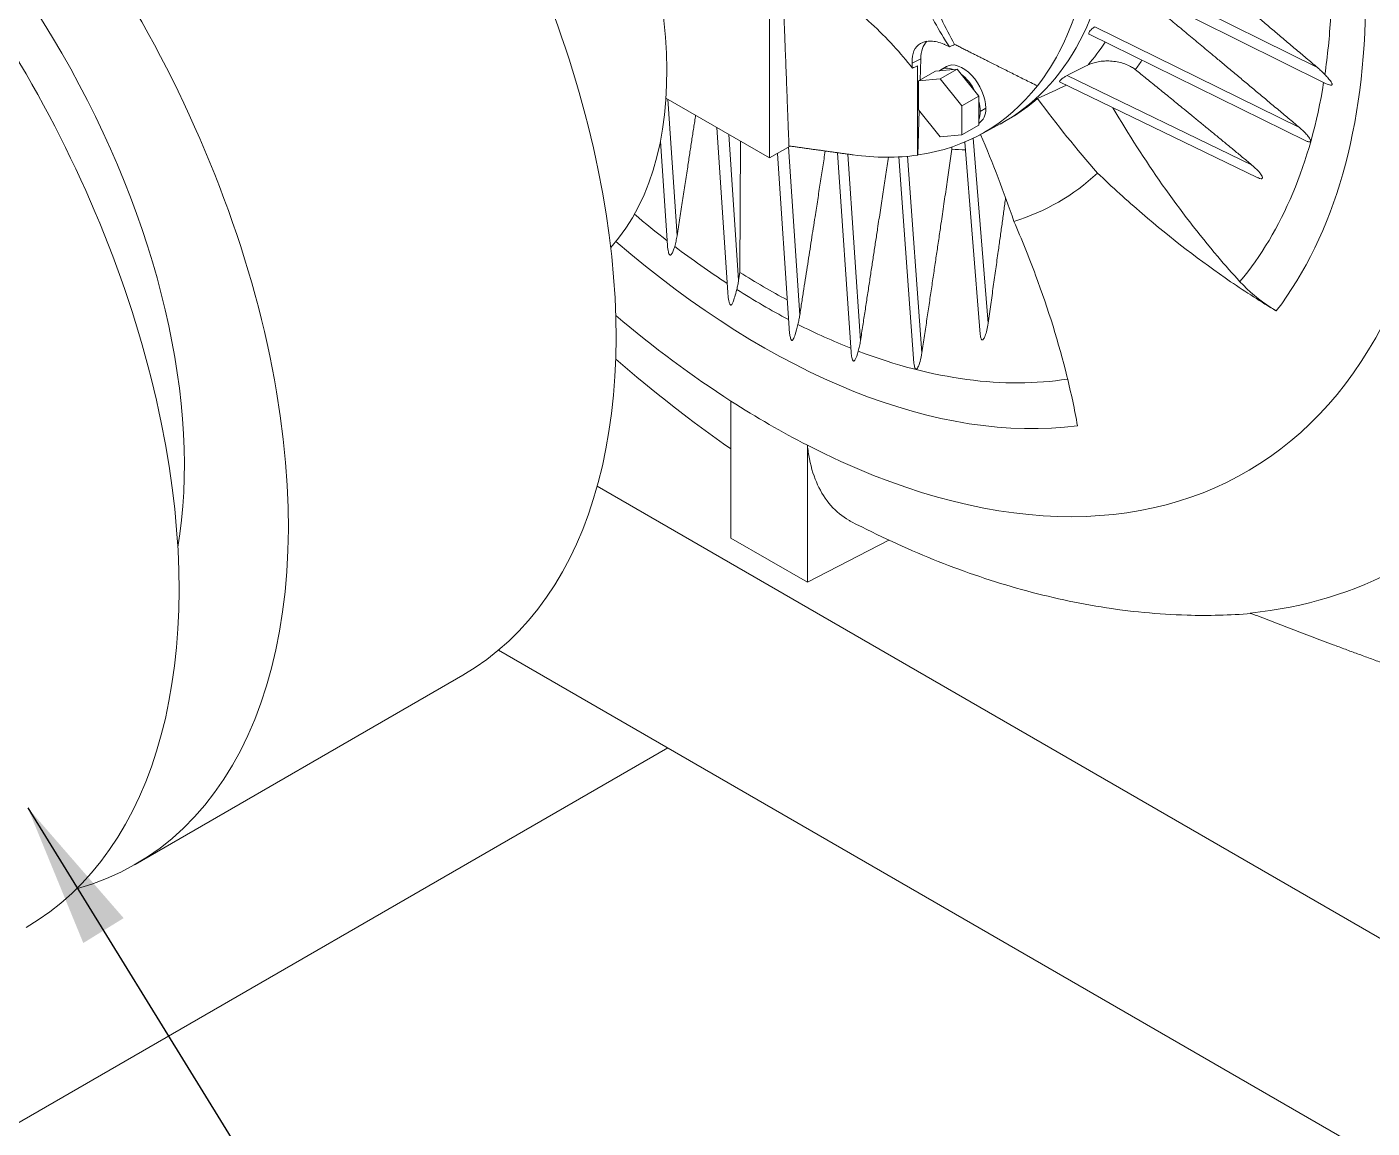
# Model space of a CAD drawing. Header units: millimetres. Extents: x -2122 to 22797, y 3569 to 89276.
# Drawn here: x 10057.3 to 10430.5, y 79980.8 to 80286.1 of the extents above; entities that cross this region are included whole.
import ezdxf

# ---------------------------------------------------------------- set-up
doc = ezdxf.new("R2010")
doc.units = ezdxf.units.MM
doc.header["$LTSCALE"] = 20
doc.layers.add('IA-TEXT', color=2, linetype='Continuous')
doc.layers.add('IA-TRAZ', color=8, linetype='Continuous', lineweight=5)
doc.styles.add('ING-AMB', font='romans.shx', dxfattribs={"width": 0.75, "oblique": 15})
doc.dimstyles.new('ING-AMB 16', dxfattribs={"dimscale": 16, "dimtxt": 3, "dimasz": 2.5, "dimexe": 1, "dimexo": 1, "dimgap": 1, "dimtad": 1, "dimdec": 0, "dimzin": 0, "dimdsep": 46, "dimtxsty": 'ING-AMB', "dimcen": 0.1, "dimclrd": 7, "dimclre": 7, "dimclrt": 2, "dimadec": 0, "dimazin": 0, "dimtfac": 1, "dimtdec": 0, "dimtmove": 0, "dimatfit": 0, "dimfxl": 1.25, "dimtfill": 1, "dimtolj": 1, "dimtzin": 0, "dimarcsym": 1})

# ---------------------------------------------------------------- blocks, each defined once
blk = doc.blocks.new('A$C6cb7b9ed')
at = {"color": 0, "linetype": 'Continuous', "lineweight": 0, "extrusion": (2.77556e-16, 0.816497, 0.57735)}
for p, q in [((1793.57, 4336.98), (1793.57, 4283.36)), ((1945.57, 4308.4), (1889.5, 4336.2)), ((1947.82, 4304.03), (1888.12, 4333.63)), ((1942.32, 4288.14), (1882.19, 4317.67)), ((1940.56, 4291.79), (1883.77, 4319.69)), ((1835.49, 4310.87), (1833.1, 4309.63)), ((1835.49, 4310.87), (1835.31, 4304.96)), ((1834.87, 4304.71), (1839.61, 4307.44)), ((1839.61, 4307.44), (1840.71, 4307.54)), ((1840.71, 4307.54), (1844.51, 4307.88)), ((1840.88, 4305.25), (1845.62, 4307.98)), ((1841.09, 4307.81), (1842.65, 4308.7)), ((1844.51, 4307.88), (1845.62, 4307.98)), ((1845.62, 4307.98), (1846.72, 4306.61)), ((1846.72, 4306.61), (1850.53, 4301.88)), ((1834.87, 4304.71), (1840.88, 4305.25)), ((1834.87, 4296.7), (1834.87, 4304.71)), ((1840.88, 4305.25), (1846.89, 4297.77)), ((1867.84, 4303.33), (1867.88, 4303.35)), ((1928.85, 4277.94), (1873.99, 4304.44)), ((1927.28, 4281.48), (1876.08, 4306.21)), ((1793.57, 4283.36), (1764.82, 4299.96)), ((1767.9, 4261.76), (1765.3, 4299.68)), ((1846.89, 4297.77), (1851.63, 4300.5)), ((1850.53, 4301.88), (1851.63, 4300.5)), ((1851.63, 4300.5), (1851.63, 4299.03)), ((1851.63, 4299.03), (1851.63, 4293.96)), ((1835.05, 4296.48), (1834.67, 4284.18)), ((1840.88, 4289.22), (1834.87, 4296.7)), ((1846.89, 4297.77), (1846.89, 4289.76)), ((1852.02, 4296.27), (1853.57, 4297.17)), ((1781.99, 4246.02), (1778.94, 4291.81)), ((1846.89, 4289.76), (1851.63, 4292.49)), ((1851.63, 4293.96), (1851.63, 4292.49)), ((1851.63, 4292.99), (1851.7, 4293.03)), ((1851.8, 4289.71), (1857.52, 4292.77)), ((1765.26, 4259.08), (1763.28, 4288.01)), ((1784.99, 4249.45), (1782.3, 4289.87)), ((1785.53, 4288), (1785.33, 4251.63)), ((1846.89, 4289.76), (1840.88, 4289.22)), ((1852.01, 4234.5), (1847.72, 4287.76)), ((1854.18, 4237.54), (1850.05, 4288.82)), ((1799.25, 4286.64), (1793.57, 4283.36)), ((1798.96, 4236.15), (1795.74, 4284.62)), ((1801.95, 4239.77), (1798.85, 4286.41)), ((1816.18, 4229.48), (1812.4, 4284.81)), ((1818.79, 4232.68), (1815.25, 4284.42)), ((1834.67, 4284.18), (1834.63, 4284.16)), ((1833.62, 4226.49), (1829.46, 4283.65)), ((1835.83, 4229.35), (1831.87, 4283.83)), ((1784.99, 4249.45), (1785.33, 4251.63)), ((1782.85, 4177.93), (1782.85, 4215.94)), ((1804.07, 4203.7), (1804.07, 4165.69)), ((1745.77, 4192.36), (2224.94, 3915.72)), ((1804.07, 4165.69), (1782.85, 4177.93)), ((1826.65, 4177.39), (1804.07, 4165.69)), ((2224.94, 3854.48), (1718.41, 4146.92)), ((1617.61, 4087.5), (1708.52, 4139.99)), ((1765.32, 4119.84), (1082.21, 3725.44))]:
    blk.add_line(p, q, dxfattribs=at)
at = {"color": 0, "linetype": 'Continuous', "lineweight": 0, "extrusion": (6.4674e-17, 1.65537e-16, -1)}
blk.add_ellipse((1606.02, 4317.52), major_axis=(-102.5, 177.54), ratio=0.57735, start_param=0, end_param=3.141593, dxfattribs=at)
at = {"color": 0, "linetype": 'Continuous', "lineweight": 0, "extrusion": (1.60822e-16, 2.21048e-16, -1)}
blk.add_ellipse((1676.73, 4358.35), major_axis=(-62.46, 108.18), ratio=0.57735, start_param=0.182797, end_param=2.958796, dxfattribs=at)
at = {"color": 0, "linetype": 'Continuous', "lineweight": 0, "extrusion": (-7.95482e-17, 8.22703e-17, -1)}
blk.add_ellipse((1515.11, 4265.03), major_axis=(-102.5, 177.54), ratio=0.57735, start_param=-0.148371, end_param=3.289964, dxfattribs=at)
at = {"color": 0, "linetype": 'Continuous', "lineweight": 0, "extrusion": (-5.55112e-17, 9.61481e-17, -1)}
blk.add_ellipse((1484.8, 4247.54), major_axis=(-102.5, 177.54), ratio=0.57735, start_param=0, end_param=3.141593, dxfattribs=at)
at = {"color": 0, "linetype": 'Continuous', "lineweight": 0, "extrusion": (5.35184e-17, 3.51393e-16, -1)}
blk.add_ellipse((1515.11, 4265.03), major_axis=(82.12, -142.23), ratio=0.57735, start_param=-2.533293, end_param=-0.608299, dxfattribs=at)
at = {"color": 0, "linetype": 'Continuous', "lineweight": 0}
for centre, major_axis, ratio, start_param, end_param in [((1779.64, 4417.76), (73.5, -127.31), 0.57735, 0.227921, 0.785398), ((1785.29, 4421.02), (73.6, -127.49), 0.57735, -0.018517, 0.717415), ((1791.38, 4424.54), (118.44, -205.14), 0.57735, 0.234871, 0.785398), ((1791.7, 4424.72), (-111.59, 193.28), 0.57735, -2.511738, -2.418481), ((1793.46, 4425.74), (132.44, -229.39), 0.57735, -0.728737, 0.785398), ((1844.67, 4305.2), (-6.5, 11.26), 0.57735, 0.161986, 0.750492), ((3230.29, 5177.88), (2170.61, -31.55), 0.52587, -2.257044, -2.256211), ((5799.56, 1850.18), (-6071.38, 88.26), 0.52587, -0.853801, -0.853488), ((1794.6, 4426.4), (74.08, -128.3), 0.57735, 0.199688, 0.287545), ((1799.68, 4429.33), (78.74, -136.38), 0.57735, 0.242488, 0.275537), ((1772.53, 4360.1), (-1371.3, -624.71), 0.062705, 1.611815, 1.617696), ((1791.7, 4424.72), (111.59, -193.28), 0.57735, 0.209413, 0.616674), ((1786.71, 4421.84), (73.59, -127.46), 0.57735, 0.002594, 0.109648), ((1946.36, 4390.12), (99.87, -172.98), 0.57735, -1.374315, -1.238393), ((1734.36, 4267.72), (-99.87, 172.98), 0.57735, -1.903199, -1.770827), ((1779.64, 4417.76), (73.5, -127.31), 0.57735, -0.420296, -0.227921), ((1799.68, 4429.33), (78.74, -136.38), 0.57735, -0.374801, -0.33756), ((1791.7, 4424.72), (111.59, -193.28), 0.57735, -1.012991, -0.954306), ((1791.38, 4424.54), (118.44, -205.14), 0.57735, -1.029219, -0.234871), ((1791.7, 4424.72), (111.59, -193.28), 0.57735, -0.940941, -0.848029), ((1791.7, 4424.72), (111.59, -193.28), 0.57735, -0.831218, -0.740364), ((1793.46, 4425.74), (132.44, -229.39), 0.57735, -1.01469, -0.842059), ((1791.7, 4424.72), (111.59, -193.28), 0.57735, -0.723596, -0.630098), ((1791.7, 4424.72), (111.59, -193.28), 0.57735, -0.616804, -0.219952), ((1793.46, 4425.74), (132.44, -229.39), 0.57735, -0.842059, -0.728737), ((1816.05, 4438.78), (154.6, -267.77), 0.57735, -0.253808, -0.014662)]:
    blk.add_ellipse(centre, major_axis=major_axis, ratio=ratio, start_param=start_param, end_param=end_param, dxfattribs=at)
at = {"color": 0, "linetype": 'Continuous', "lineweight": 0, "extrusion": (-1.83289e-16, 1.25335e-16, -1)}
blk.add_ellipse((3444.39, 5301.49), major_axis=(1225.34, 1791.94), ratio=0.586302, start_param=-2.492489, end_param=-2.491656, dxfattribs=at)
at = {"color": 0, "linetype": 'Continuous', "lineweight": 0, "extrusion": (-1.35111e-16, 2.94136e-16, -1)}
blk.add_ellipse((1344.75, -721.81), major_axis=(3427.4, 5012.22), ratio=0.586302, start_param=-0.75362, end_param=-0.753307, dxfattribs=at)
at = {"color": 0, "linetype": 'Continuous', "lineweight": 0, "extrusion": (-2.77556e-17, 4.80741e-17, -1)}
blk.add_ellipse((1845.62, 4299.97), major_axis=(-4.53, 7.84), ratio=0.57735, start_param=-0.088627, end_param=0.612225, dxfattribs=at)
at = {"color": 0, "linetype": 'Continuous', "lineweight": 0, "extrusion": (1.88578e-16, 1.72974e-16, -1)}
blk.add_ellipse((1847.17, 4300.87), major_axis=(-4.53, 7.84), ratio=0.57735, start_param=0, end_param=2.356194, dxfattribs=at)
at = {"color": 0, "linetype": 'Continuous', "lineweight": 0, "extrusion": (1.49667e-16, 4.06904e-16, -1)}
blk.add_ellipse((1845.62, 4299.97), major_axis=(4.52, -7.84), ratio=0.57735, start_param=-2.183022, end_param=-1.48217, dxfattribs=at)
at = {"color": 0, "linetype": 'Continuous', "lineweight": 0, "extrusion": (6.92074e-17, 5.01648e-18, -1)}
blk.add_ellipse((-998.18, 6693.17), major_axis=(-4900.82, -355.23), ratio=0.629927, start_param=-2.15259, end_param=-2.151128, dxfattribs=at)
at = {"color": 0, "linetype": 'Continuous', "lineweight": 0, "extrusion": (1.12748e-16, 1.93293e-16, -1)}
blk.add_ellipse((1779.67, 4417.78), major_axis=(73.5, -127.31), ratio=0.57735, start_param=-0.227906, end_param=0.227906, dxfattribs=at)
at = {"color": 0, "linetype": 'Continuous', "lineweight": 0, "extrusion": (1.57104e-16, 2.83e-16, -1)}
for centre, major_axis, start_param, end_param in [((1845.62, 4299.97), (4.52, -7.84), -1.135824, -0.785398), ((1792.37, 4425.11), (-108.84, 188.51), -2.39567, -2.310449)]:
    blk.add_ellipse(centre, major_axis=major_axis, ratio=0.57735, start_param=start_param, end_param=end_param, dxfattribs=at)
at = {"color": 0, "linetype": 'Continuous', "lineweight": 0, "extrusion": (2.12615e-16, 1.86852e-16, -1)}
blk.add_ellipse((1845.62, 4299.97), major_axis=(4.52, -7.84), ratio=0.57735, start_param=-0.785398, end_param=-0.434972, dxfattribs=at)
at = {"color": 0, "linetype": 'Continuous', "lineweight": 0, "extrusion": (-1.31341e-16, 1.16467e-16, -1)}
blk.add_ellipse((1847.17, 4300.87), major_axis=(4.52, -7.84), ratio=0.57735, start_param=-0.785398, end_param=0, dxfattribs=at)
at = {"color": 0, "linetype": 'Continuous', "lineweight": 0, "extrusion": (1.36785e-16, 2.0717e-16, -1)}
blk.add_ellipse((1786.71, 4421.84), major_axis=(87.01, -150.71), ratio=0.57735, start_param=-0.133683, end_param=0.133683, dxfattribs=at)
at = {"color": 0, "linetype": 'Continuous', "lineweight": 0}
for points, knots in [([(1830.71, 4345.13), (1830.83, 4344.4), (1830.96, 4343.66), (1831.57, 4340.53), (1832.19, 4338.15), (1833.67, 4333.51), (1834.58, 4331.06), (1836.73, 4326.07), (1837.97, 4323.53), (1840.62, 4318.7), (1842.01, 4316.41), (1843.47, 4314.19)], [8.690281, 8.690281, 8.690281, 8.690281, 8.940806, 8.940806, 9.750513, 9.750513, 10.568728, 10.568728, 11.386943, 11.386943, 12.141984, 12.141984, 12.141984, 12.141984]), ([(1834.34, 4343.44), (1834.69, 4341.34), (1835.14, 4339.24), (1836.29, 4334.8), (1837.07, 4332.28), (1838.93, 4327.14), (1840.02, 4324.51), (1842.36, 4319.52), (1843.59, 4317.13), (1844.91, 4314.83)], [9.039664, 9.039664, 9.039664, 9.039664, 9.73294, 9.73294, 10.544635, 10.544635, 11.35633, 11.35633, 12.107307, 12.107307, 12.107307, 12.107307]), ([(1833.18, 4308.25), (1831.52, 4310.36), (1829.76, 4312.43), (1825.96, 4316.59), (1823.9, 4318.66), (1819.76, 4322.5), (1817.67, 4324.27), (1813.64, 4327.44), (1811.53, 4328.96), (1808.1, 4331.2), (1806.81, 4331.99), (1805.53, 4332.74)], [0.881389, 0.881389, 0.881389, 0.881389, 1.63643, 1.63643, 2.454645, 2.454645, 3.27286, 3.27286, 4.082567, 4.082567, 4.559421, 4.559421, 4.559421, 4.559421]), ([(1883.77, 4319.69), (1883.66, 4319.63), (1883.54, 4319.55), (1883.27, 4319.37), (1883.12, 4319.26), (1882.82, 4318.99), (1882.67, 4318.84), (1882.4, 4318.53), (1882.29, 4318.38), (1882.14, 4318.1), (1882.09, 4317.98), (1882.08, 4317.8), (1882.11, 4317.73), (1882.17, 4317.68), (1882.18, 4317.68), (1882.19, 4317.67)], [0, 0, 0, 0, 0.0435568, 0.0435568, 0.0990653, 0.0990653, 0.1659121, 0.1659121, 0.2351603, 0.2351603, 0.3034558, 0.3034558, 0.3624167, 0.3624167, 0.3714435, 0.3714435, 0.3714435, 0.3714435]), ([(1833.1, 4309.63), (1833.09, 4309.7), (1833.09, 4309.77), (1833.04, 4311), (1833.22, 4312.12), (1834.04, 4313.96), (1834.69, 4314.67), (1836.23, 4315.55), (1837.22, 4315.79), (1839.45, 4315.72), (1840.69, 4315.41), (1841.94, 4314.88), (1842.01, 4314.85), (1842.08, 4314.81)], [-2.798379, -2.798379, -2.798379, -2.798379, -2.771358, -2.771358, -2.310356, -2.310356, -1.849353, -1.849353, -1.38835, -1.38835, -0.927348, -0.927348, -0.900327, -0.900327, -0.900327, -0.900327]), ([(1895.02, 4307.86), (1894.7, 4308.12), (1894.34, 4308.36), (1893.56, 4308.82), (1893.05, 4309.07), (1891.97, 4309.5), (1891.39, 4309.68), (1890.31, 4309.94), (1889.71, 4310.06), (1888.48, 4310.21), (1887.85, 4310.25), (1886.74, 4310.25), (1886.16, 4310.23), (1885.01, 4310.1), (1884.44, 4309.99), (1883.49, 4309.75), (1883.01, 4309.61), (1882.33, 4309.33), (1882.11, 4309.23), (1881.89, 4309.13)], [1.113423, 1.113423, 1.113423, 1.113423, 1.262787, 1.262787, 1.444831, 1.444831, 1.626874, 1.626874, 1.801977, 1.801977, 1.97708, 1.97708, 2.136367, 2.136367, 2.295655, 2.295655, 2.43743, 2.43743, 2.511224, 2.511224, 2.511224, 2.511224]), ([(1947.61, 4306.48), (1947.28, 4306.83), (1946.93, 4307.17), (1946.26, 4307.81), (1945.91, 4308.11), (1945.57, 4308.4)], [-0.3527979, -0.3527979, -0.3527979, -0.3527979, -0.1767377, -0.1767377, 0, 0, 0, 0]), ([(1947.82, 4304.03), (1948.35, 4303.77), (1948.82, 4303.6), (1949.27, 4303.53), (1949.39, 4303.53), (1949.53, 4303.57), (1949.57, 4303.59), (1949.62, 4303.65), (1949.63, 4303.68), (1949.65, 4303.74), (1949.65, 4303.77), (1949.64, 4303.85), (1949.63, 4303.89), (1949.6, 4303.99), (1949.57, 4304.06), (1949.47, 4304.24), (1949.39, 4304.37), (1949.11, 4304.77), (1948.83, 4305.11), (1948.22, 4305.81), (1947.9, 4306.16), (1947.61, 4306.48)], [0.096674, 0.096674, 0.096674, 0.096674, 0.385459, 0.385459, 0.489763, 0.489763, 0.535178, 0.535178, 0.564876, 0.564876, 0.588345, 0.588345, 0.61296, 0.61296, 0.650594, 0.650594, 0.731892, 0.731892, 0.941601, 0.941601, 1.143048, 1.143048, 1.143048, 1.143048]), ([(1876.08, 4306.21), (1875.98, 4306.16), (1875.87, 4306.1), (1875.63, 4305.96), (1875.49, 4305.87), (1875.14, 4305.64), (1874.93, 4305.5), (1874.55, 4305.2), (1874.38, 4305.05), (1874.12, 4304.78), (1874.03, 4304.67), (1873.95, 4304.52), (1873.94, 4304.47), (1873.99, 4304.44), (1873.99, 4304.44), (1873.99, 4304.44)], [0, 0, 0, 0, 0.038261, 0.038261, 0.0869695, 0.0869695, 0.1644445, 0.1644445, 0.2497114, 0.2497114, 0.3314216, 0.3314216, 0.39639, 0.39639, 0.4003433, 0.4003433, 0.4003433, 0.4003433]), ([(1888.83, 4297.27), (1893.13, 4289.92), (1897.73, 4282.75), (1907.5, 4268.84), (1912.68, 4262.13), (1919.95, 4253.59), (1922, 4251.28), (1924.05, 4249.05)], [-18.269155, -18.269155, -18.269155, -18.269155, -15.753125, -15.753125, -13.126105, -13.126105, -12.098383, -12.098383, -12.098383, -12.098383]), ([(1942.32, 4288.14), (1942.61, 4287.99), (1942.86, 4287.9), (1943.19, 4287.82), (1943.33, 4287.8), (1943.49, 4287.84), (1943.54, 4287.86), (1943.6, 4287.93), (1943.62, 4287.96), (1943.64, 4288.04), (1943.64, 4288.08), (1943.64, 4288.17), (1943.63, 4288.22), (1943.6, 4288.34), (1943.57, 4288.41), (1943.48, 4288.61), (1943.41, 4288.74), (1943.13, 4289.19), (1942.86, 4289.52), (1942.11, 4290.39), (1941.37, 4291.11), (1940.56, 4291.79)], [-0.9254306, -0.9254306, -0.9254306, -0.9254306, -0.8001138, -0.8001138, -0.7228067, -0.7228067, -0.6893361, -0.6893361, -0.667435, -0.667435, -0.6504786, -0.6504786, -0.6331614, -0.6331614, -0.6081065, -0.6081065, -0.5581762, -0.5581762, -0.4164356, -0.4164356, 0, 0, 0, 0]), ([(1928.85, 4277.94), (1928.96, 4277.89), (1929.06, 4277.84), (1929.36, 4277.72), (1929.66, 4277.61), (1929.99, 4277.6), (1930.08, 4277.61), (1930.19, 4277.67), (1930.22, 4277.7), (1930.26, 4277.77), (1930.27, 4277.81), (1930.28, 4277.89), (1930.28, 4277.94), (1930.27, 4278.04), (1930.25, 4278.09), (1930.2, 4278.24), (1930.16, 4278.34), (1930.01, 4278.62), (1929.88, 4278.82), (1929.58, 4279.22), (1929.38, 4279.46), (1928.67, 4280.25), (1928, 4280.88), (1927.28, 4281.48)], [-1.051737, -1.051737, -1.051737, -1.051737, -0.971197, -0.971197, -0.793161, -0.793161, -0.731802, -0.731802, -0.698645, -0.698645, -0.67686, -0.67686, -0.6574, -0.6574, -0.633993, -0.633993, -0.594334, -0.594334, -0.503077, -0.503077, -0.370655, -0.370655, 0, 0, 0, 0]), ([(1934.13, 4240.94), (1929.94, 4243.45), (1925.71, 4246.15), (1913.24, 4254.68), (1904.98, 4261.03), (1892.74, 4271.54), (1888.6, 4275.29), (1884.54, 4279.17)], [-16.425572, -16.425572, -16.425572, -16.425572, -14.839465, -14.839465, -11.76088, -11.76088, -10.153525, -10.153525, -10.153525, -10.153525]), ([(1861.35, 4265.78), (1863.51, 4260.81), (1865.52, 4255.82), (1870.9, 4241.35), (1873.81, 4231.91), (1877.21, 4218.15), (1878.19, 4213.57), (1879, 4209.12)], [-98.866747, -98.866747, -98.866747, -98.866747, -97.259392, -97.259392, -94.180807, -94.180807, -92.594699, -92.594699, -92.594699, -92.594699]), ([(1767.25, 4258.81), (1767.39, 4259.27), (1767.51, 4259.76), (1767.73, 4260.74), (1767.82, 4261.25), (1767.9, 4261.76)], [-0.3527979, -0.3527979, -0.3527979, -0.3527979, -0.1767377, -0.1767377, 0, 0, 0, 0]), ([(1765.26, 4259.08), (1765.3, 4258.41), (1765.38, 4257.82), (1765.53, 4257.17), (1765.59, 4256.97), (1765.69, 4256.73), (1765.73, 4256.65), (1765.8, 4256.54), (1765.84, 4256.5), (1765.9, 4256.45), (1765.93, 4256.43), (1765.99, 4256.41), (1766.02, 4256.41), (1766.09, 4256.41), (1766.13, 4256.43), (1766.25, 4256.51), (1766.32, 4256.59), (1766.52, 4256.88), (1766.68, 4257.2), (1766.98, 4257.97), (1767.12, 4258.39), (1767.25, 4258.81)], [0.1452759, 0.1452759, 0.1452759, 0.1452759, 0.385459, 0.385459, 0.4897626, 0.4897626, 0.5351782, 0.5351782, 0.5648758, 0.5648758, 0.5883452, 0.5883452, 0.6129598, 0.6129598, 0.6505942, 0.6505942, 0.7318918, 0.7318918, 0.9416009, 0.9416009, 1.1430475, 1.1430475, 1.1430475, 1.1430475]), ([(1781.99, 4246.02), (1782.01, 4245.73), (1782.03, 4245.46), (1782.13, 4244.48), (1782.24, 4243.84), (1782.41, 4243.2), (1782.47, 4243.03), (1782.56, 4242.82), (1782.59, 4242.76), (1782.65, 4242.67), (1782.68, 4242.64), (1782.73, 4242.6), (1782.75, 4242.58), (1782.8, 4242.56), (1782.82, 4242.56), (1782.88, 4242.56), (1782.91, 4242.57), (1782.99, 4242.62), (1783.04, 4242.67), (1783.22, 4242.91), (1783.34, 4243.19), (1783.73, 4244.15), (1784.09, 4245.38), (1784.47, 4246.86)], [0.287192, 0.287192, 0.287192, 0.287192, 0.399824, 0.399824, 0.710501, 0.710501, 0.823837, 0.823837, 0.872543, 0.872543, 0.900967, 0.900967, 0.925929, 0.925929, 0.951281, 0.951281, 0.988697, 0.988697, 1.063864, 1.063864, 1.275185, 1.275185, 1.958403, 1.958403, 1.958403, 1.958403]), ([(1784.47, 4246.86), (1784.57, 4247.27), (1784.67, 4247.7), (1784.84, 4248.56), (1784.92, 4249), (1784.99, 4249.45)], [-0.3064472, -0.3064472, -0.3064472, -0.3064472, -0.1533089, -0.1533089, 0, 0, 0, 0]), ([(1924.05, 4249.05), (1926.53, 4246.36), (1929.44, 4243.94), (1933.16, 4241.53), (1933.64, 4241.23), (1934.13, 4240.94)], [-9.395509, -9.395509, -9.395509, -9.395509, -8.093052, -8.093052, -7.902812, -7.902812, -7.902812, -7.902812]), ([(1801.95, 4239.77), (1801.88, 4239.33), (1801.81, 4238.9), (1801.64, 4238.05), (1801.55, 4237.62), (1801.44, 4237.21)], [-0.3020572, -0.3020572, -0.3020572, -0.3020572, -0.1509579, -0.1509579, -0.000001, -0.000001, -0.000001, -0.000001]), ([(1801.44, 4237.21), (1801.17, 4236.12), (1800.91, 4235.18), (1800.5, 4233.88), (1800.32, 4233.4), (1800.09, 4232.99), (1800.02, 4232.89), (1799.92, 4232.8), (1799.88, 4232.78), (1799.82, 4232.76), (1799.79, 4232.76), (1799.74, 4232.77), (1799.72, 4232.78), (1799.67, 4232.82), (1799.65, 4232.84), (1799.59, 4232.91), (1799.56, 4232.95), (1799.49, 4233.09), (1799.45, 4233.2), (1799.31, 4233.62), (1799.22, 4234.02), (1799.08, 4234.83), (1799.01, 4235.45), (1798.96, 4236.15)], [0.000001, 0.000001, 0.000001, 0.000001, 0.399824, 0.399824, 0.710501, 0.710501, 0.823837, 0.823837, 0.872543, 0.872543, 0.900967, 0.900967, 0.925929, 0.925929, 0.951281, 0.951281, 0.988697, 0.988697, 1.063864, 1.063864, 1.275185, 1.275185, 1.613525, 1.613525, 1.613525, 1.613525]), ([(1854.18, 4237.54), (1853.98, 4236.16), (1853.7, 4234.92), (1853.29, 4233.79), (1853.13, 4233.42), (1852.89, 4233.08), (1852.81, 4233), (1852.69, 4232.92), (1852.64, 4232.9), (1852.55, 4232.9), (1852.51, 4232.91), (1852.45, 4232.95), (1852.42, 4232.98), (1852.35, 4233.05), (1852.32, 4233.1), (1852.25, 4233.24), (1852.22, 4233.34), (1852.12, 4233.65), (1852.08, 4233.9), (1852.04, 4234.24), (1852.02, 4234.37), (1852.01, 4234.5)], [-1.549919, -1.549919, -1.549919, -1.549919, -0.971197, -0.971197, -0.793161, -0.793161, -0.731802, -0.731802, -0.698645, -0.698645, -0.67686, -0.67686, -0.6574, -0.6574, -0.633993, -0.633993, -0.594334, -0.594334, -0.503077, -0.503077, -0.450592, -0.450592, -0.450592, -0.450592]), ([(1818.79, 4232.68), (1818.71, 4232.18), (1818.62, 4231.69), (1818.42, 4230.72), (1818.31, 4230.24), (1818.18, 4229.79)], [-0.3446529, -0.3446529, -0.3446529, -0.3446529, -0.1721189, -0.1721189, -0.000001, -0.000001, -0.000001, -0.000001]), ([(1818.18, 4229.79), (1817.89, 4228.76), (1817.59, 4227.91), (1817.25, 4227.31), (1817.17, 4227.19), (1817.04, 4227.08), (1817, 4227.05), (1816.92, 4227.03), (1816.88, 4227.03), (1816.82, 4227.05), (1816.79, 4227.07), (1816.73, 4227.11), (1816.7, 4227.14), (1816.64, 4227.23), (1816.61, 4227.29), (1816.52, 4227.48), (1816.47, 4227.63), (1816.34, 4228.12), (1816.27, 4228.57), (1816.2, 4229.22), (1816.19, 4229.35), (1816.18, 4229.48)], [0.000001, 0.000001, 0.000001, 0.000001, 0.385459, 0.385459, 0.4897626, 0.4897626, 0.5351782, 0.5351782, 0.5648758, 0.5648758, 0.5883452, 0.5883452, 0.6129598, 0.6129598, 0.6505942, 0.6505942, 0.7318918, 0.7318918, 0.9416009, 0.9416009, 0.9958829, 0.9958829, 0.9958829, 0.9958829]), ([(1835.83, 4229.35), (1835.7, 4228.52), (1835.54, 4227.67), (1835.14, 4226.23), (1834.94, 4225.68), (1834.66, 4225.16), (1834.56, 4225), (1834.4, 4224.86), (1834.34, 4224.82), (1834.24, 4224.79), (1834.2, 4224.79), (1834.12, 4224.81), (1834.09, 4224.83), (1834.02, 4224.88), (1833.99, 4224.92), (1833.93, 4225.02), (1833.89, 4225.08), (1833.81, 4225.29), (1833.77, 4225.44), (1833.67, 4225.88), (1833.64, 4226.21), (1833.62, 4226.49)], [-1.2042893, -1.2042893, -1.2042893, -1.2042893, -0.9920471, -0.9920471, -0.8001138, -0.8001138, -0.7228067, -0.7228067, -0.6893361, -0.6893361, -0.667435, -0.667435, -0.6504786, -0.6504786, -0.6331614, -0.6331614, -0.6081065, -0.6081065, -0.5581762, -0.5581762, -0.4533762, -0.4533762, -0.4533762, -0.4533762]), ([(1804.07, 4203.7), (1804.2, 4202.41), (1804.38, 4201.14), (1805.14, 4197.24), (1805.95, 4194.77), (1807.83, 4190.68), (1809.09, 4188.68), (1812.07, 4185.29), (1813.8, 4183.9), (1815.79, 4182.75), (1816.05, 4182.61), (1816.32, 4182.47)], [25.025987, 25.025987, 25.025987, 25.025987, 25.491761, 25.491761, 26.511812, 26.511812, 27.53036, 27.53036, 28.548909, 28.548909, 28.695488, 28.695488, 28.695488, 28.695488]), ([(1816.32, 4182.47), (1823.76, 4178.62), (1831.3, 4175.14), (1846.55, 4168.99), (1854.26, 4166.33), (1869.81, 4161.89), (1877.66, 4160.13), (1893.46, 4157.58), (1901.41, 4156.81), (1915.32, 4156.42), (1921.28, 4156.57), (1927.21, 4157.05)], [1.6224549, 1.6224549, 1.6224549, 1.6224549, 1.7206086, 1.7206086, 1.8187623, 1.8187623, 1.9169159, 1.9169159, 2.0150696, 2.0150696, 2.0884774, 2.0884774, 2.0884774, 2.0884774])]:
    blk.add_open_spline(points, degree=3, knots=knots, dxfattribs=at)
for points, weights in [([(1945.57, 4308.4), (1924.03, 4326.59), (1908.57, 4339.59)], [1.01557219491, 1.02494393883, 1.00538224987]), ([(1798.95, 4286.69), (1797.84, 4315.3), (1797.17, 4333.1)], [1.10688141585, 1.38256247884, 1.62769767031]), ([(1940.56, 4291.79), (1919.07, 4309.8), (1903.44, 4322.75)], [1.0171122825, 1.02612438332, 1.00589557745]), ([(1844.91, 4314.83), (1855.3, 4309.6), (1867.84, 4303.33)], [1.22573041279, 1.1653041114, 1.09279132324]), ([(1834.63, 4284.16), (1834.58, 4297.64), (1834.58, 4308.87)], [1.09273558553, 1.16524467518, 1.22566789454]), ([(1927.28, 4281.48), (1909.07, 4296.51), (1895.02, 4307.86)], [1.01687454119, 1.02297596276, 1.0061289069]), ([(1767.9, 4261.76), (1770.73, 4280.06), (1773.06, 4295.21)], [1.0155721949, 1.02087538502, 1.01691382882]), ([(1798.95, 4286.69), (1807.89, 4285.42), (1816.75, 4284.22)], [1.06364215853, 1.07261768594, 1.07262862751]), ([(1809.01, 4285.28), (1805.95, 4265.54), (1801.95, 4239.77)], [1.0118033854, 1.02246191891, 1.01489578099]), ([(1844.13, 4285.78), (1840.73, 4262.12), (1835.83, 4229.35)], [1.00606437703, 1.02700911858, 1.01763858532]), ([(1826.54, 4283.57), (1823.26, 4261.89), (1818.79, 4232.68)], [1.0094930316, 1.02444620816, 1.01587946793]), ([(1859.05, 4272.32), (1856.9, 4256.57), (1854.18, 4237.54)], [1.01538320517, 1.02225616673, 1.01779204941]), ([(1926.88, 4157.18), (1950.53, 4147.94), (1977.74, 4138.22)], [1.00351977488, 1.0187382128, 1.02498660572])]:
    blk.add_rational_spline(points, weights, degree=2, dxfattribs=at)
for points in [[(1844.2, 4286.42), (1844.18, 4286.21), (1844.16, 4286), (1844.13, 4285.78)], [(1750.88, 4227.6), (1761.24, 4218.58), (1771.92, 4210.24), (1782.85, 4202.68)]]:
    blk.add_open_spline(points, degree=3, dxfattribs=at)

msp = doc.modelspace()

# ---------------------------------------------------------------- block references
at = {"layer": 'IA-TRAZ'}
msp.add_blockref('A$C6cb7b9ed', (8469.77, 75966.46, 10192.11), dxfattribs=at)

# ---------------------------------------------------------------- leaders
at = {"layer": 'IA-TEXT'}
msp.add_leader([(10057.56, 80069.64, 20384.21), (10188.34, 79857.68, 20384.21), (10224.52, 79857.68, 20384.21)], dimstyle='ING-AMB 16', override={"dimgap": 1, "dimtad": 0}, dxfattribs=at)

doc.saveas('drawing.dxf')
